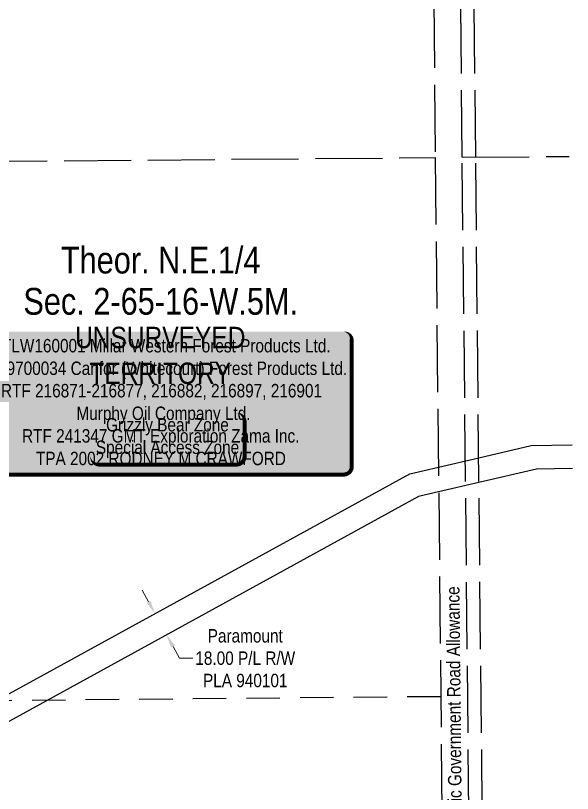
# Model space of a CAD drawing. Extents: x 538089 to 546766, y 6046620 to 6052605.
# Drawn here: x 545234 to 545649, y 6050411 to 6050991 of the extents above; entities that cross this region are included whole.
import ezdxf
from ezdxf.enums import TextEntityAlignment as Align

# ---------------------------------------------------------------- set-up
doc = ezdxf.new("R2010")
doc.units = 0
doc.header["$LTSCALE"] = 5
doc.linetypes.add('foc-LSD', pattern=[8, 5, -3])
doc.linetypes.add('foc-UNSURVEYED', pattern=[12.5, 10, -2.5])
for name, color, linetype in [('AS-SURFACE IMPACT', 7, 'Continuous'), ('AS-WILDLIFE-BLOCK', 131, 'Continuous'), ('C-SYMBOL', 7, 'Continuous'), ('F-RW', 190, 'Continuous'), ('L-ROAD-T', 7, 'Continuous'), ('L-SECTION-LSD', 7, 'foc-LSD'), ('L-UNS-T', 3, 'Continuous'), ('L-USEC', 7, 'foc-UNSURVEYED')]:
    doc.layers.add(name, color=color, linetype=linetype)
doc.layers.add('F-RW-T', color=190, linetype='Continuous', lineweight=9)
doc.styles.add('175L', font='ARIALN.TTF', dxfattribs={"height": 20})
doc.styles.add('80', font='ARIALN.TTF', dxfattribs={"height": 10})
doc.styles.add('80CG', font='ARIALN.TTF', dxfattribs={"height": 10})
doc.styles.add('80L', font='ARIALN.TTF', dxfattribs={"height": 10})
doc.dimstyles.new('Compass 5 000', dxfattribs={"dimscale": 5, "dimtxt": 9, "dimasz": 2, "dimexe": 0.2, "dimexo": 0.0625, "dimgap": 0.5, "dimtad": 0, "dimtih": 1, "dimtoh": 1, "dimzin": 0, "dimdsep": 46, "dimtxsty": '80CG', "dimcen": 0.1, "dimse1": 1, "dimse2": 1, "dimclrd": 256, "dimclrt": 256, "dimaunit": 1, "dimadec": 4, "dimazin": 0, "dimtfac": 0.06, "dimtofl": 0, "dimtmove": 0, "dimatfit": 1, "dimfxl": 0.2, "dimtolj": 1, "dimtzin": 0, "dimlwd": -1, "dimarcsym": 0})

# ---------------------------------------------------------------- blocks, each defined once
blk = doc.blocks.new('*D475')
at = {"layer": 'F-RW-T', "transparency": 16777216}
for p, q in [((545333.04, 6050553.64), (545328.23, 6050562.41)), ((545351.32, 6050520.32), (545356.13, 6050511.55)), ((545356.13, 6050511.55), (545366.13, 6050511.55))]:
    blk.add_line(p, q, dxfattribs=at)
for points in [[(545334.5, 6050554.44), (545331.58, 6050552.84), (545337.85, 6050544.87)], [(545352.79, 6050521.12), (545349.86, 6050519.52), (545346.51, 6050529.08)]]:
    blk.add_solid(points, dxfattribs=at)
at = {"layer": 'F-RW-T', "transparency": 16777216, "insert": (545405.22, 6050511.55), "char_height": 10, "attachment_point": 5, "style": '80CG'}
blk.add_mtext('\\A1;Paramount\\P18.00 P/L R/W\\PPLA 940101', dxfattribs=at)
blk = doc.blocks.new('*U502')
h = blk.add_hatch(color=255)
edge = h.paths.add_edge_path()
edge.add_line((-51.5, -20), (51.5, -20))
edge.add_arc((51.5, -14), 6, 270, 360)
edge.add_line((57.5, -14), (57.5, 12.5))
edge.add_arc((51.5, 12.5), 6, 0, 90)
edge.add_line((51.5, 18.5), (-51.5, 18.5))
edge.add_arc((-51.5, 12.5), 6, 90, 180)
edge.add_line((-57.5, 12.5), (-57.5, -14))
edge.add_arc((-51.5, -14), 6, 180, 270)
at = {"color": 131, "flags": 128}
blk.add_lwpolyline([(-51.5, -20, 3, 3, 0), (51.5, -20, 3, 3, 0.414214), (57.5, -14, 3, 3, 0), (57.5, 12.5, 3, 0, 0.414214), (51.5, 18.5, 0, 0, 0), (-51.5, 18.5, 0, 0, 0.414214), (-57.5, 12.5, 0, 0, 0), (-57.5, -14, 0, 3, 0.414214)], format="xyseb", close=True, dxfattribs=at)
at = {"color": 131, "style": '80'}
blk.add_attdef('ENTER_TEXT_001', (-35.99, -5), '', height=10, dxfattribs=at)
blk = doc.blocks.new('*U511')
h = blk.add_hatch(color=255)
edge = h.paths.add_edge_path()
edge.add_line((-136.5, -54), (136.5, -54))
edge.add_arc((136.5, -48), 6, 270, 360)
edge.add_line((142.5, -48), (142.5, 46.5))
edge.add_arc((136.5, 46.5), 6, 0, 90)
edge.add_line((136.5, 52.5), (-136.5, 52.5))
edge.add_arc((-136.5, 46.5), 6, 90, 180)
edge.add_line((-142.5, 46.5), (-142.5, -48))
edge.add_arc((-136.5, -48), 6, 180, 270)
at = {"color": 44, "flags": 128}
blk.add_lwpolyline([(-136.5, -54, 3, 3, 0), (136.5, -54, 3, 3, 0.414214), (142.5, -48, 3, 3, 0), (142.5, 46.5, 3, 0, 0.414214), (136.5, 52.5, 0, 0, 0), (-136.5, 52.5, 0, 0, 0.414214), (-142.5, 46.5, 0, 0, 0), (-142.5, -48, 0, 3, 0.414214)], format="xyseb", close=True, dxfattribs=at)
at = {"color": 44, "style": '80'}
blk.add_attdef('ENTER_TEXT_001', (-35.99, -5), '', height=10, dxfattribs=at)

msp = doc.modelspace()

# ---------------------------------------------------------------- linework, layer by layer
at = {"layer": 'F-RW'}
for points in [[(544631.281, 6052101.378), (544730.933, 6052102.279), (544849.26, 6052103.349), (544860.079, 6052103.447), (544873.938, 6052103.572), (544873.899, 6052093.896), (544873.847, 6052080.642), (544873.759, 6052058.477), (544873.435, 6051977.06), (544873.431, 6051951.051), (545008.911, 6050317.566), (545068.078, 6050396.858), (545527.946, 6050649.167), (545549.366, 6050654.157), (545579.456, 6050661.165), (545618.478, 6050670.254), (545649.205, 6050670.737)], [(545649.382, 6050653.136), (545622.563, 6050652.718), (545579.642, 6050642.72), (545549.551, 6050635.711), (545534.438, 6050632.19), (545080.077, 6050382.902), (544735.713, 6049921.24), (544534.061, 6049267.939), (544515.177, 6049267.758), (544719.54, 6049929.841), (544992.664, 6050295.793), (544855.371, 6051951.15), (544855.43, 6051977.172), (544857.226, 6052060.62), (544857.276, 6052062.95), (544857.432, 6052070.222), (544857.76, 6052085.419), (544856.737, 6052085.409), (544849.149, 6052085.324), (544731.114, 6052084.001), (544631.448, 6052082.885)]]:
    msp.add_lwpolyline(points, dxfattribs=at)
at = {"layer": 'L-SECTION-LSD'}
msp.add_line((545551.089, 6050482.869), (545149.046, 6050479.264), dxfattribs=at)
at = {"layer": 'L-USEC'}
for p, q in [((545538.955, 6051689.375), (545547.044, 6050885.038)), ((545567.163, 6050885.24), (545559.074, 6051689.577)), ((545577.203, 6050885.295), (545569.114, 6051689.627)), ((545145.035, 6050881.599), (545547.044, 6050885.038)), ((545547.044, 6050885.038), (545555.134, 6050080.7)), ((545575.253, 6050080.903), (545567.163, 6050885.24)), ((545585.292, 6050080.963), (545577.203, 6050885.295))]:
    msp.add_line(p, q, dxfattribs=at)
at = {"layer": 'L-USEC', "color": 252, "true_color": 0x8c8c8c}
msp.add_line((545547.044, 6050885.038), (545547.044, 6050885.038), dxfattribs=at)
at = {"layer": 'L-USEC'}
msp.add_lwpolyline([(545567.163, 6050885.24), (545647.04, 6050885.917)], dxfattribs=at)

# ---------------------------------------------------------------- block references
at = {"layer": 'AS-SURFACE IMPACT'}
ref = msp.add_blockref('*U511', (545342.118, 6050702.595), dxfattribs=dict(at, xscale=1.000506938824607, yscale=1.000506938824607, zscale=1.000506938824607))
ref.add_attrib('ENTER_TEXT_001', 'DTLW160001 Millar Western Forest Products Ltd.', (545215.41, 6050739.721), dxfattribs={"layer": '0', "color": 44, "height": 10.00507, "style": '80'})
ref.add_attrib('ENTER_TEXT_002', 'FMA9700034 Canfor (Whitecourt) Forest Products Ltd.', (545202.928, 6050722.868), dxfattribs={"layer": '0', "color": 44, "height": 10.00507, "style": '80'})
ref.add_attrib('ENTER_TEXT_003', 'RTF 216871-216877, 216882, 216897, 216901', (545222.924, 6050706.152), dxfattribs={"layer": '0', "color": 44, "height": 10.00507, "style": '80'})
ref.add_attrib('ENTER_TEXT_004', ' Murphy Oil Company Ltd.', (545276.034, 6050689.3), dxfattribs={"layer": '0', "color": 44, "height": 10.00507, "style": '80'})
ref.add_attrib('ENTER_TEXT_005', 'RTF 241347 GMT Exploration Zama Inc.', (545238.645, 6050672.447), dxfattribs={"layer": '0', "color": 44, "height": 10.00507, "style": '80'})
ref.add_attrib('ENTER_TEXT_006', 'TPA 2002 RODNEY M CRAWFORD', (545249.001, 6050655.594), dxfattribs={"layer": '0', "color": 44, "height": 10.00507, "style": '80'})
at = {"layer": 'AS-WILDLIFE-BLOCK'}
ref = msp.add_blockref('*U502', (545347.237, 6050676.039), dxfattribs=dict(at, xscale=0.99947887, yscale=0.99947887, zscale=0.99947887))
ref.add_attrib('ENTER_TEXT_001', 'Grizzly Bear Zone', (545301.35, 6050680.758), dxfattribs={"layer": '0', "color": 131, "height": 9.99479, "style": '80'})
ref.add_attrib('ENTER_TEXT_002', 'Special Access Zone', (545293.762, 6050663.923), dxfattribs={"layer": '0', "color": 131, "height": 9.99479, "style": '80'})

# ---------------------------------------------------------------- texts
at = {"layer": 'C-SYMBOL', "color": 3, "style": '175L'}
for s, p in [('Theor. N.E.1/4', (545342.131, 6050792.577)), ('Sec. 2-65-16-W.5M.', (545342.131, 6050761.815))]:
    msp.add_text(s, height=20, dxfattribs=at).set_placement(p, align=Align.BOTTOM_CENTER)
at = {"layer": 'L-ROAD-T', "style": '80L'}
msp.add_text('Theoretic Government Road Allowance', height=10, rotation=90.576129, dxfattribs=at).set_placement((545561.079, 6050465.225), align=Align.MIDDLE_CENTER)
at = {"layer": 'L-UNS-T', "color": 3, "insert": (545341.806, 6050737.37), "char_height": 15.99175, "attachment_point": 5, "style": '80L'}
msp.add_mtext_dynamic_manual_height_columns('UNSURVEYED TERRITORY', width=126.41375, gutter_width=47.5, heights=[0], dxfattribs=at)

# ---------------------------------------------------------------- dimensions: what is measured, and where the dimension line sits
at = {"layer": 'F-RW-T'}
dim = msp.add_linear_dim(base=(545346.514, 6050529.084), p1=(545291.616, 6050519.503), p2=(545300.277, 6050503.716), angle=298.751603, text='Paramount\\P18.00 P/L R/W\\PPLA 940101', dimstyle='Compass 5 000', dxfattribs=at)
dim.commit()
dim.dimension.update_dxf_attribs({"geometry": '*D475', "text_midpoint": (545405.22, 6050511.55), "dimtype": 161})

doc.saveas('drawing.dxf')
